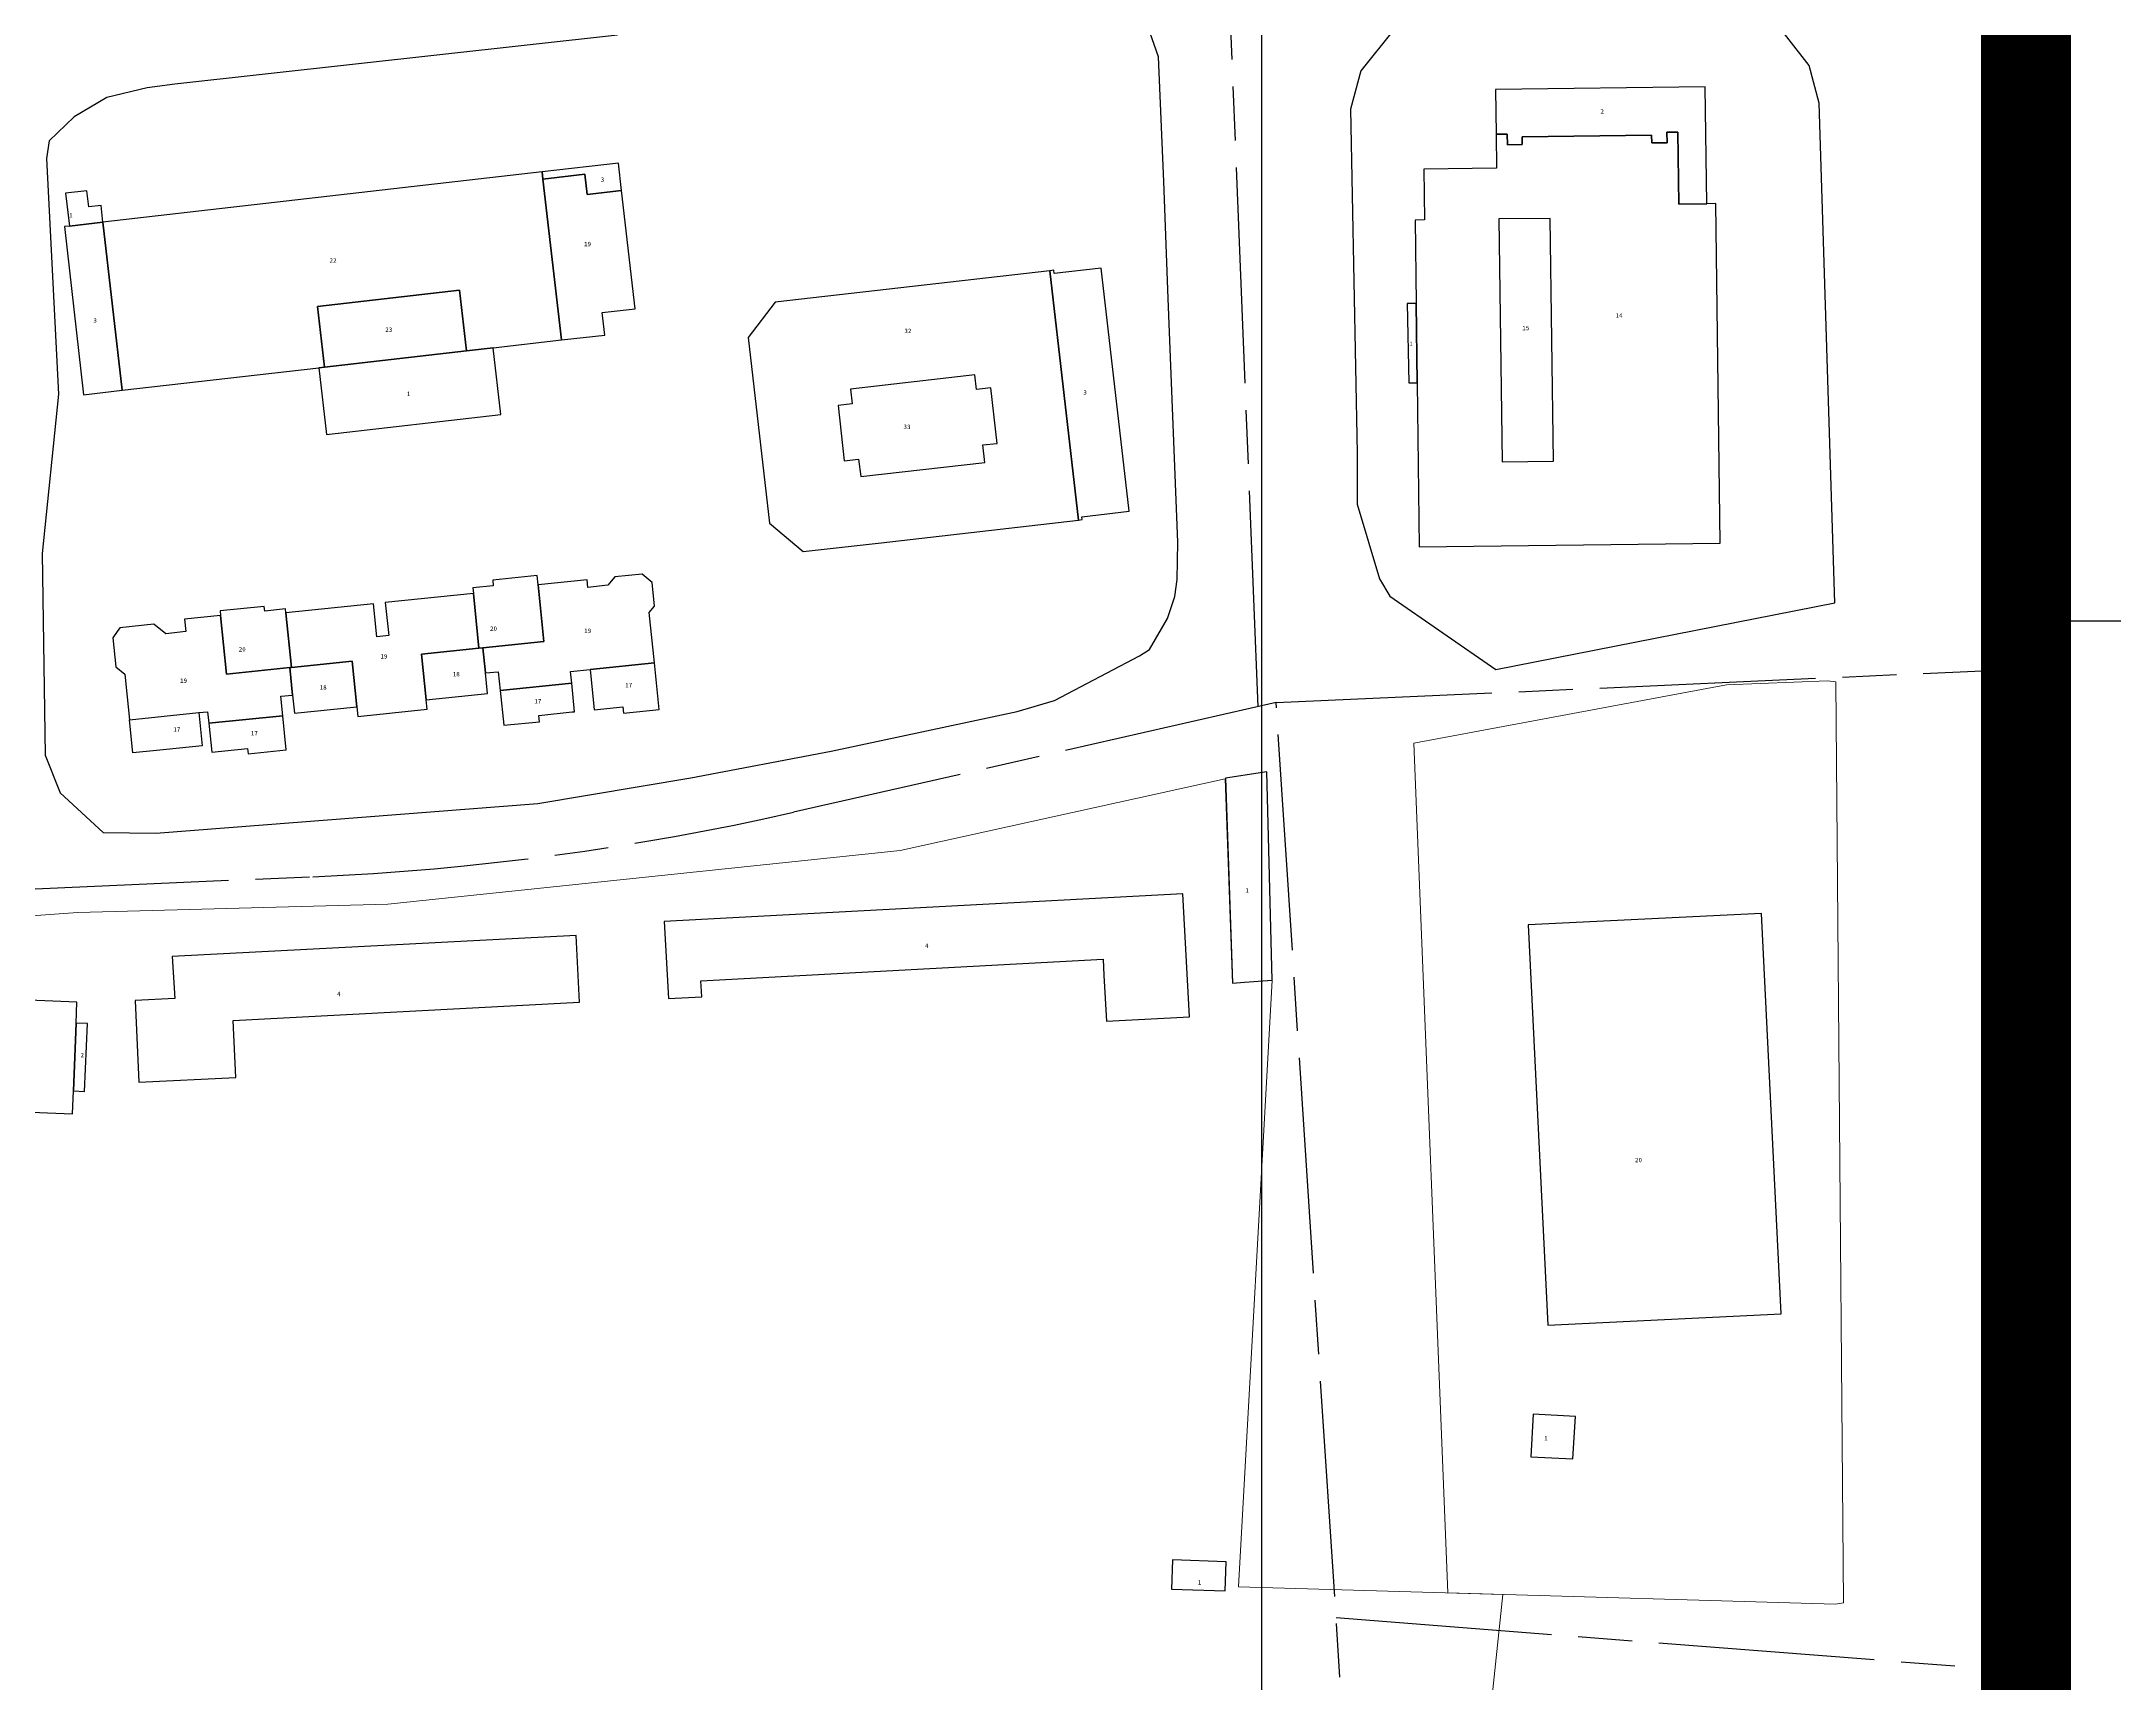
# Model space of a CAD drawing. Header units: millimetres. Extents: x 125232 to 134072, y 142885 to 152835.
# Drawn here: x 129366.3 to 129596.7, y 147450.5 to 147633 of the extents above; entities that cross this region are included whole.
import ezdxf
from ezdxf.enums import TextEntityAlignment as Align

# ---------------------------------------------------------------- set-up
doc = ezdxf.new("R2010")
doc.units = ezdxf.units.MM
doc.linetypes.add('ACAD_ISO08W100', pattern=[36, 24, -3, 6, -3])
doc.linetypes.add('CENTER', pattern=[50.8, 31.75, -6.35, 6.35, -6.35])
for name, color, linetype in [('buildings', 7, 'Continuous'), ('commerce & office', 242, 'Continuous'), ('commerce and residence', 32, 'Continuous'), ('layers', 7, 'Continuous'), ('老城北中心线', 7, 'ACAD_ISO08W100')]:
    doc.layers.add(name, color=color, linetype=linetype)
for name, color, linetype, lineweight in [('government', 221, 'Continuous', 0), ('school', 31, 'Continuous', 0), ('super block', 6, 'CENTER', 0)]:
    doc.layers.add(name, color=color, linetype=linetype, lineweight=lineweight)
doc.styles.add('层数', font='', dxfattribs={"height": 2})
doc.styles.get('层数').set_extended_font_data('FangSong_GB2312')

msp = doc.modelspace()

# ---------------------------------------------------------------- linework, layer by layer
msp.add_lwpolyline([(130151.88, 147771.28), (129501.88, 147771.28), (129501.88, 146971.28), (130151.88, 146971.28)], close=True)
at = {"layer": 'buildings', "linetype": 'Continuous', "flags": 128}
for points in [[(129551.19, 147627.94), (129527.88, 147627.65), (129527.95, 147622.67), (129529.18, 147622.68), (129529.2, 147621.5), (129530.84, 147621.53), (129530.83, 147622.41), (129545.23, 147622.59), (129545.24, 147621.71), (129546.95, 147621.73), (129546.93, 147622.91), (129548.15, 147622.92), (129548.25, 147614.91), (129551.35, 147614.95)], [(129552.36, 147614.97), (129551.35, 147614.95), (129548.25, 147614.91), (129548.15, 147622.92), (129546.93, 147622.91), (129546.95, 147621.73), (129545.24, 147621.71), (129545.23, 147622.59), (129530.83, 147622.41), (129530.84, 147621.53), (129529.2, 147621.5), (129529.18, 147622.68), (129527.95, 147622.67), (129528, 147618.9), (129519.93, 147618.8), (129520, 147613.15), (129518.94, 147613.14), (129519.06, 147603.87), (129519.17, 147595.06), (129519.4, 147576.8), (129552.84, 147577.23)], [(129430.41, 147619.46), (129421.93, 147618.49), (129422.02, 147617.7), (129426.67, 147618.23), (129426.92, 147615.99), (129430.76, 147616.43)], [(129422.02, 147617.7), (129421.93, 147618.49), (129373.11, 147612.9), (129375.25, 147594.22), (129397.1, 147596.72), (129397.73, 147596.79), (129396.95, 147603.55), (129412.75, 147605.36), (129413.52, 147598.6), (129416.5, 147598.94), (129424.07, 147599.81)], [(129430.76, 147616.43), (129426.92, 147615.99), (129426.67, 147618.23), (129422.02, 147617.7), (129424.07, 147599.81), (129428.9, 147600.36), (129428.61, 147602.85), (129432.26, 147603.26)], [(129373.11, 147612.9), (129372.9, 147614.76), (129371.55, 147614.61), (129371.34, 147616.4), (129368.96, 147616.12), (129369.38, 147612.47)], [(129373.11, 147612.9), (129369.38, 147612.47), (129368.84, 147612.41), (129370.97, 147593.73), (129375.25, 147594.22)], [(129533.97, 147613.33), (129528.27, 147613.26), (129528.61, 147586.28), (129534.31, 147586.35)], [(129484.05, 147607.81), (129478.83, 147607.21), (129478.79, 147607.56), (129478.36, 147607.51), (129481.53, 147579.79), (129481.96, 147579.84), (129481.92, 147580.17), (129487.15, 147580.77)], [(129478.36, 147607.51), (129447.83, 147604.02), (129444.82, 147600.1), (129447.18, 147579.46), (129450.95, 147576.29), (129459.59, 147577.28), (129481.53, 147579.79)], [(129412.75, 147605.36), (129396.95, 147603.55), (129397.73, 147596.79), (129413.52, 147598.6)], [(129519.06, 147603.87), (129518.07, 147603.86), (129518.26, 147595.05), (129519.17, 147595.06)], [(129416.5, 147598.94), (129413.52, 147598.6), (129397.73, 147596.79), (129397.1, 147596.72), (129397.95, 147589.29), (129417.35, 147591.51)], [(129471.8, 147594.48), (129470.21, 147594.3), (129470.02, 147595.94), (129456.21, 147594.36), (129456.4, 147592.72), (129454.81, 147592.53), (129455.51, 147586.37), (129457.1, 147586.56), (129457.33, 147584.62), (129471.14, 147586.2), (129470.91, 147588.14), (129472.5, 147588.32)], [(129421.47, 147572.6), (129421.37, 147573.62), (129416.44, 147573.12), (129416.5, 147572.48), (129414.22, 147572.25), (129414.28, 147571.63), (129414.9, 147565.56), (129415.35, 147565.6), (129422.12, 147566.3)], [(129433.82, 147569.51), (129434.41, 147570.23), (129434.14, 147572.87), (129433.05, 147573.79), (129429.99, 147573.47), (129429.23, 147572.54), (129427.02, 147572.31), (129426.93, 147573.16), (129421.47, 147572.6), (129422.12, 147566.3), (129415.35, 147565.6), (129415.64, 147562.8), (129417.03, 147562.94), (129417.25, 147560.85), (129425.21, 147561.67), (129425.07, 147562.96), (129427.26, 147563.19), (129434.4, 147563.92)], [(129408.5, 147564.9), (129414.9, 147565.56), (129414.28, 147571.63), (129404.49, 147570.63), (129404.87, 147566.95), (129403.56, 147566.82), (129403.18, 147570.5), (129393.44, 147569.5), (129394.07, 147563.42), (129400.81, 147564.11), (129401.33, 147559.04), (129401.44, 147557.97), (129409.13, 147558.76), (129409.02, 147559.83)], [(129393.88, 147563.4), (129386.86, 147562.68), (129386.19, 147569.17), (129382.17, 147568.76), (129382.31, 147567.39), (129380.1, 147567.16), (129378.77, 147568.22), (129374.98, 147567.83), (129374.69, 147567.42), (129374.21, 147566.71), (129374.54, 147563.49), (129375.54, 147562.68), (129375.77, 147560.48), (129376.06, 147557.6), (129383.76, 147558.39), (129384.75, 147558.49), (129384.88, 147557.2), (129393.09, 147558.04), (129392.87, 147560.21), (129394.19, 147560.34)], [(129393.44, 147569.5), (129393.4, 147569.91), (129391.1, 147569.67), (129391.04, 147570.19), (129386.14, 147569.69), (129386.19, 147569.17), (129386.86, 147562.68), (129393.88, 147563.4), (129394.07, 147563.42)], [(129400.81, 147564.11), (129394.07, 147563.42), (129393.88, 147563.4), (129394.19, 147560.34), (129394.4, 147558.33), (129401.33, 147559.04)], [(129415.64, 147562.8), (129415.35, 147565.6), (129414.9, 147565.56), (129408.5, 147564.9), (129409.02, 147559.83), (129415.87, 147560.53)], [(129434.4, 147563.92), (129427.26, 147563.19), (129427.72, 147558.71), (129430.9, 147559.04), (129430.98, 147558.34), (129434.93, 147558.75)], [(129425.21, 147561.67), (129417.25, 147560.85), (129417.65, 147556.98), (129421.62, 147557.38), (129421.55, 147558.08), (129425.26, 147558.46), (129425.53, 147558.49)], [(129376.06, 147557.6), (129383.76, 147558.39), (129384.14, 147554.71), (129380.16, 147554.3), (129379.05, 147554.19), (129376.44, 147553.92)], [(129393.09, 147558.04), (129384.88, 147557.2), (129385.21, 147554.01), (129389.19, 147554.42), (129389.25, 147553.8), (129393.48, 147554.24)], [(129498.67, 147528.32), (129500, 147528.42), (129503.07, 147528.65), (129502.48, 147551.82), (129497.87, 147551.11), (129498.67, 147528.32)], [(129493.13, 147538.24), (129435.5, 147535.17), (129435.96, 147526.6), (129439.66, 147526.79), (129439.56, 147528.59), (129484.27, 147530.97), (129484.37, 147529.18), (129484.64, 147524.08), (129493.86, 147524.58)], [(129381.1, 147526.6), (129376.68, 147526.39), (129377.12, 147517.32), (129387.88, 147517.83), (129387.58, 147524.17), (129426.08, 147526.21), (129425.69, 147533.6), (129380.79, 147531.27), (129381.1, 147526.6)], [(129349.79, 147527.07), (129349.69, 147524.67), (129349.36, 147517.12), (129349.26, 147514.72), (129353.23, 147514.57), (129352.98, 147508.12), (129357.48, 147507.95), (129357.73, 147514.26), (129369.74, 147513.79), (129369.84, 147516.34), (129370.13, 147523.88), (129370.22, 147526.21), (129349.79, 147527.07)], [(129371.4, 147523.83), (129370.13, 147523.88), (129369.84, 147516.34), (129371.08, 147516.28)], [(129536.48, 147475.43), (129536.77, 147480.17), (129532.06, 147480.41), (129531.82, 147475.67), (129536.48, 147475.43)], [(129491.99, 147464.22), (129491.88, 147460.97), (129497.84, 147460.77), (129497.95, 147464.01)]]:
    msp.add_lwpolyline(points, close=True, dxfattribs=at)
msp.add_lwpolyline([(129531.52, 147534.8), (129533.71, 147490.3), (129559.63, 147491.57), (129557.44, 147536.08), (129531.52, 147534.8)], dxfattribs=at)
at = {"layer": 'commerce & office'}
msp.add_lwpolyline([(129542.17, 147640.61), (129521.41, 147640.25), (129518.13, 147638.99), (129517.09, 147636.99), (129516.66, 147634.39), (129512.9, 147629.74), (129511.78, 147625.47), (129512.52, 147587.23), (129512.5, 147581.56), (129514.98, 147573.28), (129516.14, 147571.32), (129527.93, 147563.18), (129565.58, 147570.61), (129563.84, 147626.15), (129562.74, 147630.31), (129558.55, 147635.7), (129555.26, 147637.76)], close=True, dxfattribs=at)
at = {"layer": 'commerce and residence'}
msp.add_lwpolyline([(129430.29, 147633.71), (129381.12, 147628.25), (129378.02, 147627.84), (129373.53, 147626.77), (129369.93, 147624.61), (129367.15, 147621.94), (129366.84, 147619.99), (129368.16, 147593.78), (129366.36, 147576.08), (129366.69, 147553.67), (129368.36, 147549.48), (129373.14, 147545.08), (129378.99, 147544.98), (129421.46, 147548.28), (129438.46, 147551.14), (129454.05, 147554.09), (129474.73, 147558.51), (129478.87, 147559.74), (129488.32, 147564.69), (129489.42, 147565.4), (129491.44, 147568.86), (129492.26, 147571.28), (129492.5, 147573.2), (129492.58, 147577.34), (129491.51, 147604.43), (129491.01, 147617.41), (129490.44, 147631.3), (129489.24, 147634.66)], dxfattribs=at)
at = {"layer": 'government'}
msp.add_lwpolyline([(129565.66, 147459.28), (129522.58, 147460.54), (129518.82, 147555.01), (129553.57, 147561.48), (129564.77, 147561.91), (129565.69, 147561.8), (129566.55, 147459.44)], close=True, dxfattribs=at)
at = {"layer": 'school'}
msp.add_lwpolyline([(129527.5, 147449.1), (129528.69, 147460.36), (129499.33, 147461.22), (129503.07, 147528.65), (129498.67, 147528.32), (129497.85, 147551.04), (129461.7, 147543.05), (129404.76, 147537.11), (129370.33, 147536.17), (129327.52, 147533.08)], dxfattribs=at)
at = {"layer": 'super block'}
msp.add_lwpolyline([(129586.82, 147665.29), (129484.43, 147655.95), (129305.84, 147636.53), (129230.32, 147635.11), (129060.99, 147641.75), (128986.53, 147645.04), (128874.94, 147666.3), (128842.12, 147674.61), (128909.71, 147602.36), (128947.58, 147549.81), (128972.14, 147500.22), (128983.66, 147451.51), (128976.28, 147385.84), (128942.97, 147272.66), (128941.32, 147267.02), (128995.53, 147266.06), (129434.3, 147210.97), (129586.89, 147164.78)], close=True, dxfattribs=at)
at = {"layer": 'super block', "const_width": 10}
msp.add_lwpolyline([(130062.04, 147357.74), (130088.57, 147523.11), (130100.28, 147595.6), (130011.36, 147612.58), (129897.76, 147630.82), (129883.92, 147632.24), (129883.91, 147632.5), (129738.52, 147650.17), (129586.82, 147665.29), (129586.89, 147164.78), (129749.5, 147122.37), (130005.05, 147042.65), (130010.47, 147075.31), (130034.07, 147190.29), (130036.07, 147208.33)], close=True, dxfattribs=at)
at = {"layer": '老城北中心线', "linetype": 'ACAD_ISO08W100', "lineweight": 25}
for p, q in [((129586.71, 146715.92), (129587.16, 148615.19)), ((129501.52, 147559.05), (129497.51, 147658.17)), ((129586.91, 147568.6), (129658.31, 147568.6)), ((129503.5, 147559.5), (129586.91, 147563.27)), ((129503.5, 147559.5), (129449.87, 147547.32)), ((129517.07, 147352.38), (129503.5, 147559.5)), ((129510.16, 147457.81), (129586.88, 147451.8))]:
    msp.add_line(p, q, dxfattribs=at)
msp.add_lwpolyline([(129327.14, 147537.14), (129396.46, 147540.16)], dxfattribs=at)
msp.add_arc((129383.43, 147839.87), 300, 272.4887, 282.7938, dxfattribs=at)

# ---------------------------------------------------------------- texts
at = {"layer": 'layers', "linetype": 'Continuous', "style": '层数'}
for s, p in [('2', (129539.74, 147625.22)), ('3', (129428.63, 147617.63)), ('19', (129426.97, 147610.48)), ('22', (129398.69, 147608.65)), ('3', (129372.24, 147601.99)), ('32', (129462.58, 147600.82)), ('15', (129531.25, 147601.14)), ('14', (129541.62, 147602.54)), ('1', (129407.07, 147593.83)), ('3', (129482.27, 147593.99)), ('19', (129426.99, 147567.49)), ('19', (129404.35, 147564.65)), ('19', (129382.07, 147561.94)), ('18', (129412.38, 147562.67)), ('17', (129431.55, 147561.45)), ('18', (129397.59, 147561.18)), ('17', (129421.45, 147559.66)), ('17', (129381.33, 147556.51)), ('17', (129389.94, 147556.1))]:
    msp.add_text(s, height=0.5, dxfattribs=at).set_placement(p, align=Align.MIDDLE)
for s, p in [('1', (129369.37, 147613.43)), ('23', (129404.49, 147600.71)), ('1', (129518.3, 147599.14)), ('33', (129462.09, 147589.91)), ('20', (129416.13, 147567.48)), ('20', (129388.2, 147565.18)), ('1', (129500.08, 147538.37)), ('4', (129464.48, 147532.23)), ('4', (129399.13, 147526.87)), ('2', (129370.62, 147520.08)), ('20', (129543.38, 147508.41)), ('1', (129533.29, 147477.5)), ('1', (129494.81, 147461.47))]:
    msp.add_text(s, height=0.5, dxfattribs=at).set_placement(p)

doc.saveas('drawing.dxf')
